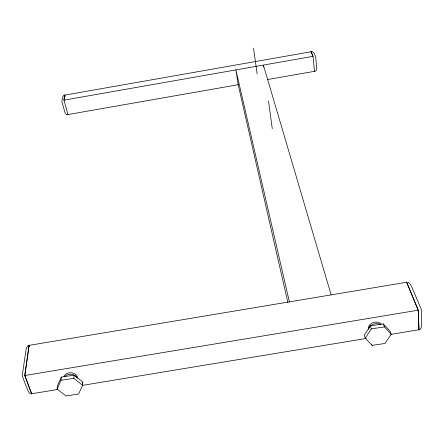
<?xml version="1.0" encoding="UTF-8"?>
<svg xmlns="http://www.w3.org/2000/svg" width="444" height="444" viewBox="0 0 444 444"><rect width="100%" height="100%" fill="white"/><g stroke="black" fill="none" stroke-linecap="round" stroke-linejoin="round"><path stroke-width="0.67" d="M82.601 385.298L82.806 382.112L74.098 375.18L61.328 377.089L57.443 385.897L57.126 389.099L65.923 395.92L78.577 394.033L82.601 385.298L73.848 378.36L61.033 380.28L57.126 389.099M73.848 378.36L74.098 375.18M61.033 380.28L61.328 377.089M57.67 389.477L31.668 393.773L24.842 375.507L29.126 345.36L406.632 282.262L418.204 310.184L418.942 329.731L390.892 334.371M64.707 95.133L63.997 100.15L312.998 56.355L311.094 51.754L64.707 95.133L65.068 96.431M82.234 383.355L82.806 382.112M370.335 325.857L364.274 335.12L365.257 338.145L372.128 345.371L385.015 343.451L391.203 334.265L390.11 331.257L383.339 323.915L370.335 325.857L371.345 328.865L365.257 338.145M419.574 329.825L420.956 328.238L421.706 325.424L421.323 309.529L411.499 286.247L409.718 283.599L407.797 282.156M315.29 71.318L316.372 70.08L316.783 68.232L315.69 56.976L314.18 53.402L312.582 51.765M63.958 95.133L62.487 97.236L61.844 101.437L64.896 112.421L65.867 114.014L67.26 114.807M28.544 345.271L27.09 346.803L26.079 349.528L22.2 375.835L27.8 390.615L29.36 393.007L30.525 393.872M67.971 114.552L238.711 84.615M267.399 79.581L314.524 71.323M24.842 375.507L418.204 310.184M82.301 385.403L366.261 338.445M371.345 328.865L384.41 326.912L391.203 334.265M311.81 51.493L312.199 51.598M406.565 281.968L418.259 310.162L419.008 330.042L418.498 328.771M31.707 394.083L24.759 375.513L29.093 345.066L29.548 346.326M383.339 323.915L384.41 326.912M371.728 344.161L372.128 345.371M331.135 294.883L263.386 65.079L263.664 67.105M68.015 114.83L63.93 100.044L64.669 94.855L65.035 96.187M289.371 301.865L235.903 69.913L238.189 84.704L287.851 302.425M253.513 48.08L257.132 73.771M268.509 100.971L272.272 128.766M311.233 53.102L311.039 51.471L313.014 56.233L314.58 71.601M369.108 328.127A6.91 5.023 -15.4 0 1 369.391 327.489M369.774 326.867A6.91 5.023 -15.4 0 1 380.741 324.675M368.542 329.193A6.893 5.017 -15.4 0 1 372.81 322.71A6.893 5.017 -15.4 0 1 381.18 324.137M64.408 376.973A6.827 4.912 1.1 0 1 70.713 374.331A6.827 4.912 1.1 0 1 76.779 377.367M63.975 376.562A6.815 4.912 1.1 0 1 71.689 372.832A6.815 4.912 1.1 0 1 77.411 378.216"/></g></svg>
